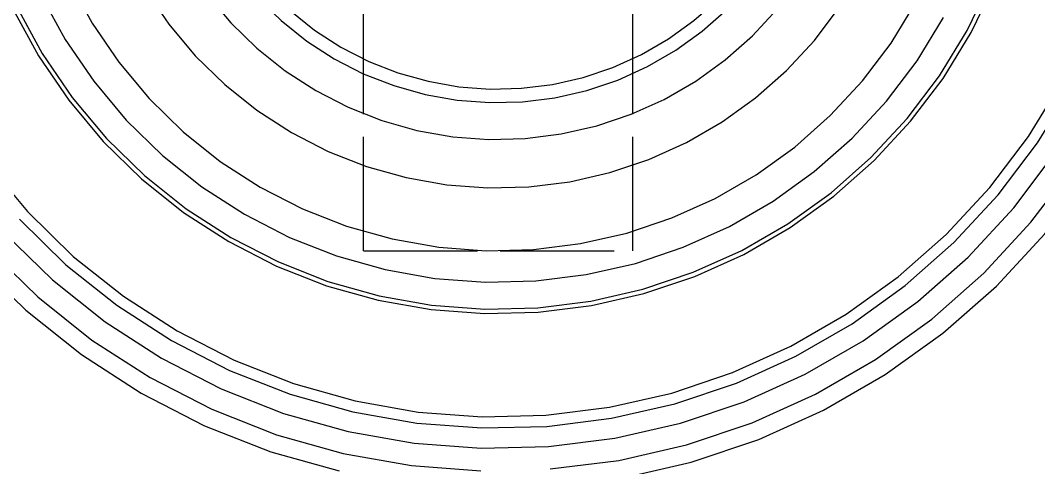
# Model space of a CAD drawing. Header units: millimetres. Extents: x -9 to 234, y -53 to 196.
# Drawn here: x 19.93 to 31.27, y 137.99 to 142.97 of the extents above; entities that cross this region are included whole.
import ezdxf

# ---------------------------------------------------------------- set-up
doc = ezdxf.new("R2010")
doc.units = ezdxf.units.MM
doc.linetypes.add('DASHED', pattern=[1.524, 1.27, -0.254])
doc.layers.add('HIDDEN', color=8, linetype='DASHED')

msp = doc.modelspace()

# ---------------------------------------------------------------- linework, layer by layer
at = {"layer": 'HIDDEN'}
for points in [[(19.9896, 151.66076), (19.42224, 151.10737), (18.9128, 150.50025), (18.46634, 149.84541), (18.0873, 149.14938), (17.77944, 148.41906), (17.54584, 147.66172), (17.38879, 146.88489), (17.30988, 146.09627), (17.30988, 145.30373), (17.38879, 144.51511), (17.54584, 143.73828), (17.77944, 142.98094), (18.0873, 142.25062), (18.46634, 141.55459), (18.9128, 140.89975), (19.42224, 140.29263), (19.9896, 139.73924), (20.60924, 139.24509), (21.275, 138.8151), (21.98027, 138.45353), (22.71803, 138.16398), (23.48096, 137.94932)], [(19.9896, 151.66076), (19.42224, 151.10737), (18.9128, 150.50025), (18.46634, 149.84541), (18.0873, 149.14938), (17.77944, 148.41906), (17.54584, 147.66172), (17.38879, 146.88489), (17.30988, 146.09627), (17.30988, 145.30373), (17.38879, 144.51511), (17.54584, 143.73828), (17.77944, 142.98094), (18.0873, 142.25062), (18.46634, 141.55459), (18.9128, 140.89975), (19.42224, 140.29263), (19.9896, 139.73924), (20.60924, 139.24509), (21.275, 138.8151), (21.98027, 138.45353), (22.71803, 138.16398), (23.48096, 137.94932)], [(25.82916, 137.97167), (26.59577, 138.06774), (27.34901, 138.23966), (28.08139, 138.48573), (28.78563, 138.80349), (29.45473, 139.1898), (30.08205, 139.64081), (30.66134, 140.15203), (31.18684, 140.7184), (31.65335, 141.33427), (32.05622, 141.99353), (32.39144, 142.68963), (32.65569, 143.41565), (32.84634, 144.16437), (32.96149, 144.92835), (33, 145.7)], [(25.82916, 137.97167), (26.59577, 138.06774), (27.34901, 138.23966), (28.08139, 138.48573), (28.78563, 138.80349), (29.45473, 139.1898), (30.08205, 139.64081), (30.66134, 140.15203), (31.18684, 140.7184), (31.65335, 141.33427), (32.05622, 141.99353), (32.39144, 142.68963), (32.65569, 143.41565), (32.84634, 144.16437), (32.96149, 144.92835), (33, 145.7)], [(26.6305, 137.87078), (27.40318, 138.04714), (28.15446, 138.29955), (28.87687, 138.62552), (29.56324, 139.02179), (30.20674, 139.48444), (30.80098, 140.00886), (31.34005, 140.58984), (31.8186, 141.22161), (32.23186, 141.89788), (32.57574, 142.61194), (32.8468, 143.3567), (33.04237, 144.12474), (33.16049, 144.90844), (33.2, 145.7)], [(26.6305, 137.87078), (27.40318, 138.04714), (28.15446, 138.29955), (28.87687, 138.62552), (29.56324, 139.02179), (30.20674, 139.48444), (30.80098, 140.00886), (31.34005, 140.58984), (31.8186, 141.22161), (32.23186, 141.89788), (32.57574, 142.61194), (32.8468, 143.3567), (33.04237, 144.12474), (33.16049, 144.90844), (33.2, 145.7)], [(19.88924, 143.11839), (20.17292, 142.59746), (20.50706, 142.10736), (20.88834, 141.65297), (21.31297, 141.2388), (21.77673, 140.86897), (22.275, 140.54715), (22.80284, 140.27654), (23.355, 140.05983), (23.926, 139.89918), (24.51015, 139.79618), (25.10166, 139.75185), (25.69464, 139.76664), (26.28321, 139.84039), (26.8615, 139.97239), (27.42378, 140.1613), (27.96445, 140.40526), (28.47815, 140.70185), (28.95976, 141.0481), (29.40451, 141.44059), (29.80796, 141.87541), (30.16612, 142.34825), (30.47542, 142.85439), (30.73278, 143.38881)], [(19.88924, 143.11839), (20.17292, 142.59746), (20.50706, 142.10736), (20.88834, 141.65297), (21.31297, 141.2388), (21.77673, 140.86897), (22.275, 140.54715), (22.80284, 140.27654), (23.355, 140.05983), (23.926, 139.89918), (24.51015, 139.79618), (25.10166, 139.75185), (25.69464, 139.76664), (26.28321, 139.84039), (26.8615, 139.97239), (27.42378, 140.1613), (27.96445, 140.40526), (28.47815, 140.70185), (28.95976, 141.0481), (29.40451, 141.44059), (29.80796, 141.87541), (30.16612, 142.34825), (30.47542, 142.85439), (30.73278, 143.38881)], [(20.47487, 143.40042), (20.72756, 142.93639), (21.0252, 142.49984), (21.36483, 142.09508), (21.74307, 141.72616), (22.15616, 141.39673), (22.6, 141.11007), (23.07018, 140.86902), (23.56202, 140.67599), (24.07064, 140.53288), (24.59098, 140.44113), (25.11787, 140.40165), (25.64607, 140.41482), (26.17034, 140.48052), (26.68545, 140.59809), (27.18631, 140.76637), (27.66792, 140.98368), (28.1255, 141.24786), (28.5545, 141.55629), (28.95066, 141.90591), (29.31004, 142.29323), (29.62907, 142.7144), (29.90457, 143.16525)], [(20.47487, 143.40042), (20.72756, 142.93639), (21.0252, 142.49984), (21.36483, 142.09508), (21.74307, 141.72616), (22.15616, 141.39673), (22.6, 141.11007), (23.07018, 140.86902), (23.56202, 140.67599), (24.07064, 140.53288), (24.59098, 140.44113), (25.11787, 140.40165), (25.64607, 140.41482), (26.17034, 140.48052), (26.68545, 140.59809), (27.18631, 140.76637), (27.66792, 140.98368), (28.1255, 141.24786), (28.5545, 141.55629), (28.95066, 141.90591), (29.31004, 142.29323), (29.62907, 142.7144), (29.90457, 143.16525)], [(23.75, 140.4), (23.75, 143.4)], [(23.75, 140.4), (23.75, 143.4)], [(26.75, 140.4), (26.75, 143.4)], [(26.75, 140.4), (26.75, 143.4)], [(19.84419, 143.0967), (20.13025, 142.57139), (20.4672, 142.07717), (20.85169, 141.61896), (21.27988, 141.20131), (21.74754, 140.82837), (22.25, 140.50385), (22.78228, 140.23096), (23.33908, 140.01244), (23.91487, 139.85043), (24.50394, 139.74656), (25.10042, 139.70186), (25.69838, 139.71678), (26.29189, 139.79115), (26.87504, 139.92425), (27.44205, 140.11476), (27.98726, 140.36077), (28.50528, 140.65984), (28.99094, 141.00901), (29.43942, 141.4048), (29.84627, 141.84327), (30.20743, 142.32008), (30.51933, 142.83048), (30.77886, 143.36939)], [(19.84419, 143.0967), (20.13025, 142.57139), (20.4672, 142.07717), (20.85169, 141.61896), (21.27988, 141.20131), (21.74754, 140.82837), (22.25, 140.50385), (22.78228, 140.23096), (23.33908, 140.01244), (23.91487, 139.85043), (24.50394, 139.74656), (25.10042, 139.70186), (25.69838, 139.71678), (26.29189, 139.79115), (26.87504, 139.92425), (27.44205, 140.11476), (27.98726, 140.36077), (28.50528, 140.65984), (28.99094, 141.00901), (29.43942, 141.4048), (29.84627, 141.84327), (30.20743, 142.32008), (30.51933, 142.83048), (30.77886, 143.36939)], [(19.84419, 143.0967), (20.13025, 142.57139), (20.4672, 142.07717), (20.85169, 141.61896), (21.27988, 141.20131), (21.74754, 140.82837), (22.25, 140.50385), (22.78228, 140.23096), (23.33908, 140.01244), (23.91487, 139.85043), (24.50394, 139.74656), (25.10042, 139.70186), (25.69838, 139.71678), (26.29189, 139.79115), (26.87504, 139.92425), (27.44205, 140.11476), (27.98726, 140.36077), (28.50528, 140.65984), (28.99094, 141.00901), (29.43942, 141.4048), (29.84627, 141.84327), (30.20743, 142.32008), (30.51933, 142.83048), (30.77886, 143.36939)], [(19.84419, 143.0967), (20.13025, 142.57139), (20.4672, 142.07717), (20.85169, 141.61896), (21.27988, 141.20131), (21.74754, 140.82837), (22.25, 140.50385), (22.78228, 140.23096), (23.33908, 140.01244), (23.91487, 139.85043), (24.50394, 139.74656), (25.10042, 139.70186), (25.69838, 139.71678), (26.29189, 139.79115), (26.87504, 139.92425), (27.44205, 140.11476), (27.98726, 140.36077), (28.50528, 140.65984), (28.99094, 141.00901), (29.43942, 141.4048), (29.84627, 141.84327), (30.20743, 142.32008), (30.51933, 142.83048), (30.77886, 143.36939)], [(21.32486, 143.3014), (21.58319, 142.9225), (21.87796, 142.57121), (22.20625, 142.25101), (22.56478, 141.96509), (22.95, 141.71628), (23.35808, 141.50707), (23.78496, 141.33953), (24.2264, 141.21533), (24.67802, 141.1357), (25.13532, 141.10143), (25.59376, 141.11286), (26.04878, 141.16988), (26.49587, 141.27193), (26.93057, 141.41798), (27.34857, 141.60659), (27.74571, 141.83588), (28.11805, 142.10358), (28.46189, 142.40701), (28.7738, 142.74318), (29.0507, 143.10873)], [(21.32486, 143.3014), (21.58319, 142.9225), (21.87796, 142.57121), (22.20625, 142.25101), (22.56478, 141.96509), (22.95, 141.71628), (23.35808, 141.50707), (23.78496, 141.33953), (24.2264, 141.21533), (24.67802, 141.1357), (25.13532, 141.10143), (25.59376, 141.11286), (26.04878, 141.16988), (26.49587, 141.27193), (26.93057, 141.41798), (27.34857, 141.60659), (27.74571, 141.83588), (28.11805, 142.10358), (28.46189, 142.40701), (28.7738, 142.74318), (29.0507, 143.10873)], [(21.32486, 143.3014), (21.58319, 142.9225), (21.87796, 142.57121), (22.20625, 142.25101), (22.56478, 141.96509), (22.95, 141.71628), (23.35808, 141.50707), (23.78496, 141.33953), (24.2264, 141.21533), (24.67802, 141.1357), (25.13532, 141.10143), (25.59376, 141.11286), (26.04878, 141.16988), (26.49587, 141.27193), (26.93057, 141.41798), (27.34857, 141.60659), (27.74571, 141.83588), (28.11805, 142.10358), (28.46189, 142.40701), (28.7738, 142.74318), (29.0507, 143.10873)], [(21.32486, 143.3014), (21.58319, 142.9225), (21.87796, 142.57121), (22.20625, 142.25101), (22.56478, 141.96509), (22.95, 141.71628), (23.35808, 141.50707), (23.78496, 141.33953), (24.2264, 141.21533), (24.67802, 141.1357), (25.13532, 141.10143), (25.59376, 141.11286), (26.04878, 141.16988), (26.49587, 141.27193), (26.93057, 141.41798), (27.34857, 141.60659), (27.74571, 141.83588), (28.11805, 142.10358), (28.46189, 142.40701), (28.7738, 142.74318), (29.0507, 143.10873)], [(20.15953, 143.24856), (20.42891, 142.75389), (20.7462, 142.28851), (21.10826, 141.85702), (21.51148, 141.46374), (21.95185, 141.11255), (22.425, 140.80696), (22.92623, 140.54999), (23.45055, 140.34421), (23.99276, 140.19166), (24.54746, 140.09385), (25.10914, 140.05176), (25.67223, 140.0658), (26.23111, 140.13584), (26.78025, 140.26117), (27.31418, 140.44056), (27.82759, 140.67222), (28.31539, 140.95385), (28.77272, 141.28265), (29.19504, 141.65535), (29.57815, 142.06825), (29.91825, 142.51724), (30.21195, 142.99787)], [(20.15953, 143.24856), (20.42891, 142.75389), (20.7462, 142.28851), (21.10826, 141.85702), (21.51148, 141.46374), (21.95185, 141.11255), (22.425, 140.80696), (22.92623, 140.54999), (23.45055, 140.34421), (23.99276, 140.19166), (24.54746, 140.09385), (25.10914, 140.05176), (25.67223, 140.0658), (26.23111, 140.13584), (26.78025, 140.26117), (27.31418, 140.44056), (27.82759, 140.67222), (28.31539, 140.95385), (28.77272, 141.28265), (29.19504, 141.65535), (29.57815, 142.06825), (29.91825, 142.51724), (30.21195, 142.99787)], [(22.01364, 143.24855), (22.27381, 142.9385), (22.56356, 142.65589), (22.88, 142.40353), (23.22, 142.18394), (23.58017, 141.99929), (23.95694, 141.85141), (24.34657, 141.74179), (24.74516, 141.67151), (25.14878, 141.64126), (25.5534, 141.65135), (25.95501, 141.70168), (26.34961, 141.79175), (26.73328, 141.92065), (27.10222, 142.08712), (27.45274, 142.28949), (27.78137, 142.52576), (28.08484, 142.79358), (28.36014, 143.09028)], [(22.01364, 143.24855), (22.27381, 142.9385), (22.56356, 142.65589), (22.88, 142.40353), (23.22, 142.18394), (23.58017, 141.99929), (23.95694, 141.85141), (24.34657, 141.74179), (24.74516, 141.67151), (25.14878, 141.64126), (25.5534, 141.65135), (25.95501, 141.70168), (26.34961, 141.79175), (26.73328, 141.92065), (27.10222, 142.08712), (27.45274, 142.28949), (27.78137, 142.52576), (28.08484, 142.79358), (28.36014, 143.09028)], [(22.01364, 143.24855), (22.27381, 142.9385), (22.56356, 142.65589), (22.88, 142.40353), (23.22, 142.18394), (23.58017, 141.99929), (23.95694, 141.85141), (24.34657, 141.74179), (24.74516, 141.67151), (25.14878, 141.64126), (25.5534, 141.65135), (25.95501, 141.70168), (26.34961, 141.79175), (26.73328, 141.92065), (27.10222, 142.08712), (27.45274, 142.28949), (27.78137, 142.52576), (28.08484, 142.79358), (28.36014, 143.09028)], [(22.01364, 143.24855), (22.27381, 142.9385), (22.56356, 142.65589), (22.88, 142.40353), (23.22, 142.18394), (23.58017, 141.99929), (23.95694, 141.85141), (24.34657, 141.74179), (24.74516, 141.67151), (25.14878, 141.64126), (25.5534, 141.65135), (25.95501, 141.70168), (26.34961, 141.79175), (26.73328, 141.92065), (27.10222, 142.08712), (27.45274, 142.28949), (27.78137, 142.52576), (28.08484, 142.79358), (28.36014, 143.09028)], [(22.57436, 143.21737), (22.83485, 142.9633), (23.11934, 142.73643), (23.425, 142.53901), (23.7488, 142.373), (24.08752, 142.24007), (24.4378, 142.14151), (24.79615, 142.07833), (25.159, 142.05113), (25.52276, 142.06021), (25.88382, 142.10545), (26.23857, 142.18642), (26.58349, 142.30231), (26.91517, 142.45197), (27.23029, 142.63391), (27.52574, 142.84632), (27.79856, 143.08709)], [(22.57436, 143.21737), (22.83485, 142.9633), (23.11934, 142.73643), (23.425, 142.53901), (23.7488, 142.373), (24.08752, 142.24007), (24.4378, 142.14151), (24.79615, 142.07833), (25.159, 142.05113), (25.52276, 142.06021), (25.88382, 142.10545), (26.23857, 142.18642), (26.58349, 142.30231), (26.91517, 142.45197), (27.23029, 142.63391), (27.52574, 142.84632), (27.79856, 143.08709)], [(22.9341, 143.07577), (23.2069, 142.85822), (23.5, 142.66891), (23.8105, 142.50973), (24.1353, 142.38225), (24.47118, 142.28775), (24.8148, 142.22716), (25.16274, 142.20109), (25.51156, 142.20979), (25.85777, 142.25317), (26.19794, 142.33082), (26.52869, 142.44194), (26.84674, 142.58545), (27.14891, 142.75991), (27.43221, 142.96359), (27.69383, 143.19447)], [(22.9341, 143.07577), (23.2069, 142.85822), (23.5, 142.66891), (23.8105, 142.50973), (24.1353, 142.38225), (24.47118, 142.28775), (24.8148, 142.22716), (25.16274, 142.20109), (25.51156, 142.20979), (25.85777, 142.25317), (26.19794, 142.33082), (26.52869, 142.44194), (26.84674, 142.58545), (27.14891, 142.75991), (27.43221, 142.96359), (27.69383, 143.19447)], [(22.9341, 143.07577), (23.2069, 142.85822), (23.5, 142.66891), (23.8105, 142.50973), (24.1353, 142.38225), (24.47118, 142.28775), (24.8148, 142.22716), (25.16274, 142.20109), (25.51156, 142.20979), (25.85777, 142.25317), (26.19794, 142.33082), (26.52869, 142.44194), (26.84674, 142.58545), (27.14891, 142.75991), (27.43221, 142.96359), (27.69383, 143.19447)], [(22.9341, 143.07577), (23.2069, 142.85822), (23.5, 142.66891), (23.8105, 142.50973), (24.1353, 142.38225), (24.47118, 142.28775), (24.8148, 142.22716), (25.16274, 142.20109), (25.51156, 142.20979), (25.85777, 142.25317), (26.19794, 142.33082), (26.52869, 142.44194), (26.84674, 142.58545), (27.14891, 142.75991), (27.43221, 142.96359), (27.69383, 143.19447)], [(19.5505, 141.3828), (20.00868, 140.83676), (20.51895, 140.33906), (21.07623, 139.89464), (21.675, 139.50792), (22.3093, 139.18273), (22.97282, 138.92232), (23.65898, 138.72927), (24.36094, 138.60549), (25.07175, 138.55222), (25.78432, 138.56999), (26.49158, 138.65862), (27.18651, 138.81724), (27.86219, 139.04425), (28.51191, 139.33742), (29.12921, 139.69381), (29.70795, 140.1099), (30.24239, 140.58155), (30.72722, 141.10407), (31.15761, 141.67226), (31.52928, 142.28048)], [(19.91759, 140.75224), (20.43672, 140.24589), (21.00369, 139.79375), (21.61287, 139.4003), (22.25819, 139.06947), (22.93324, 138.80453), (23.63132, 138.60812), (24.34549, 138.48219), (25.06865, 138.428), (25.79361, 138.44608), (26.51316, 138.53625), (27.22017, 138.69762), (27.90759, 138.92858), (28.5686, 139.22684), (29.19662, 139.58943), (29.78543, 140.01275), (30.32916, 140.4926), (30.82241, 141.02419), (31.26028, 141.60226), (31.63842, 142.22105)], [(19.75211, 140.5987), (20.28736, 140.07664), (20.87192, 139.61046), (21.5, 139.20481), (22.16535, 138.86371), (22.86135, 138.59054), (23.58109, 138.38804), (24.31742, 138.25821), (25.06302, 138.20233), (25.81048, 138.22097), (26.55236, 138.31394), (27.2813, 138.48032), (27.99006, 138.71845), (28.67158, 139.02596), (29.3191, 139.39981), (29.92617, 139.83626), (30.48678, 140.331), (30.99533, 140.87909), (31.44679, 141.4751)], [(19.75211, 140.5987), (20.28736, 140.07664), (20.87192, 139.61046), (21.5, 139.20481), (22.16535, 138.86371), (22.86135, 138.59054), (23.58109, 138.38804), (24.31742, 138.25821), (25.06302, 138.20233), (25.81048, 138.22097), (26.55236, 138.31394), (27.2813, 138.48032), (27.99006, 138.71845), (28.67158, 139.02596), (29.3191, 139.39981), (29.92617, 139.83626), (30.48678, 140.331), (30.99533, 140.87909), (31.44679, 141.4751)], [(19.56885, 140.42866), (20.12193, 139.8892), (20.72599, 139.40748), (21.375, 138.9883), (22.06252, 138.63583), (22.78173, 138.35356), (23.52546, 138.14431), (24.28634, 138.01015), (25.05679, 137.95241)], [(19.56885, 140.42866), (20.12193, 139.8892), (20.72599, 139.40748), (21.375, 138.9883), (22.06252, 138.63583), (22.78173, 138.35356), (23.52546, 138.14431), (24.28634, 138.01015), (25.05679, 137.95241)], [(23.75, 140.4), (26.75, 140.4)], [(23.75, 140.4), (26.75, 140.4)]]:
    msp.add_lwpolyline(points, dxfattribs=at)

doc.saveas('drawing.dxf')
